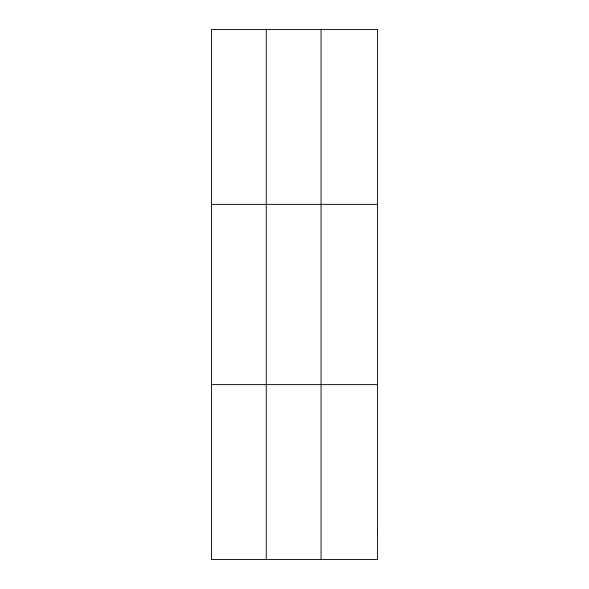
<?xml version="1.0" encoding="UTF-8"?>
<svg xmlns="http://www.w3.org/2000/svg" width="589" height="589" viewBox="0 0 589 589"><rect width="100%" height="100%" fill="white"/><g stroke="black" fill="none" stroke-linecap="round" stroke-linejoin="round"><path stroke-width="0.88" d="M266.265 559.55L266.265 29.45M321.071 559.55L321.071 29.45M211.458 204.383L377.542 204.383M211.458 384.617L377.542 384.617M377.542 530.394L377.542 559.55L211.458 559.55L211.458 29.45L377.542 29.45L377.542 530.394"/></g></svg>
